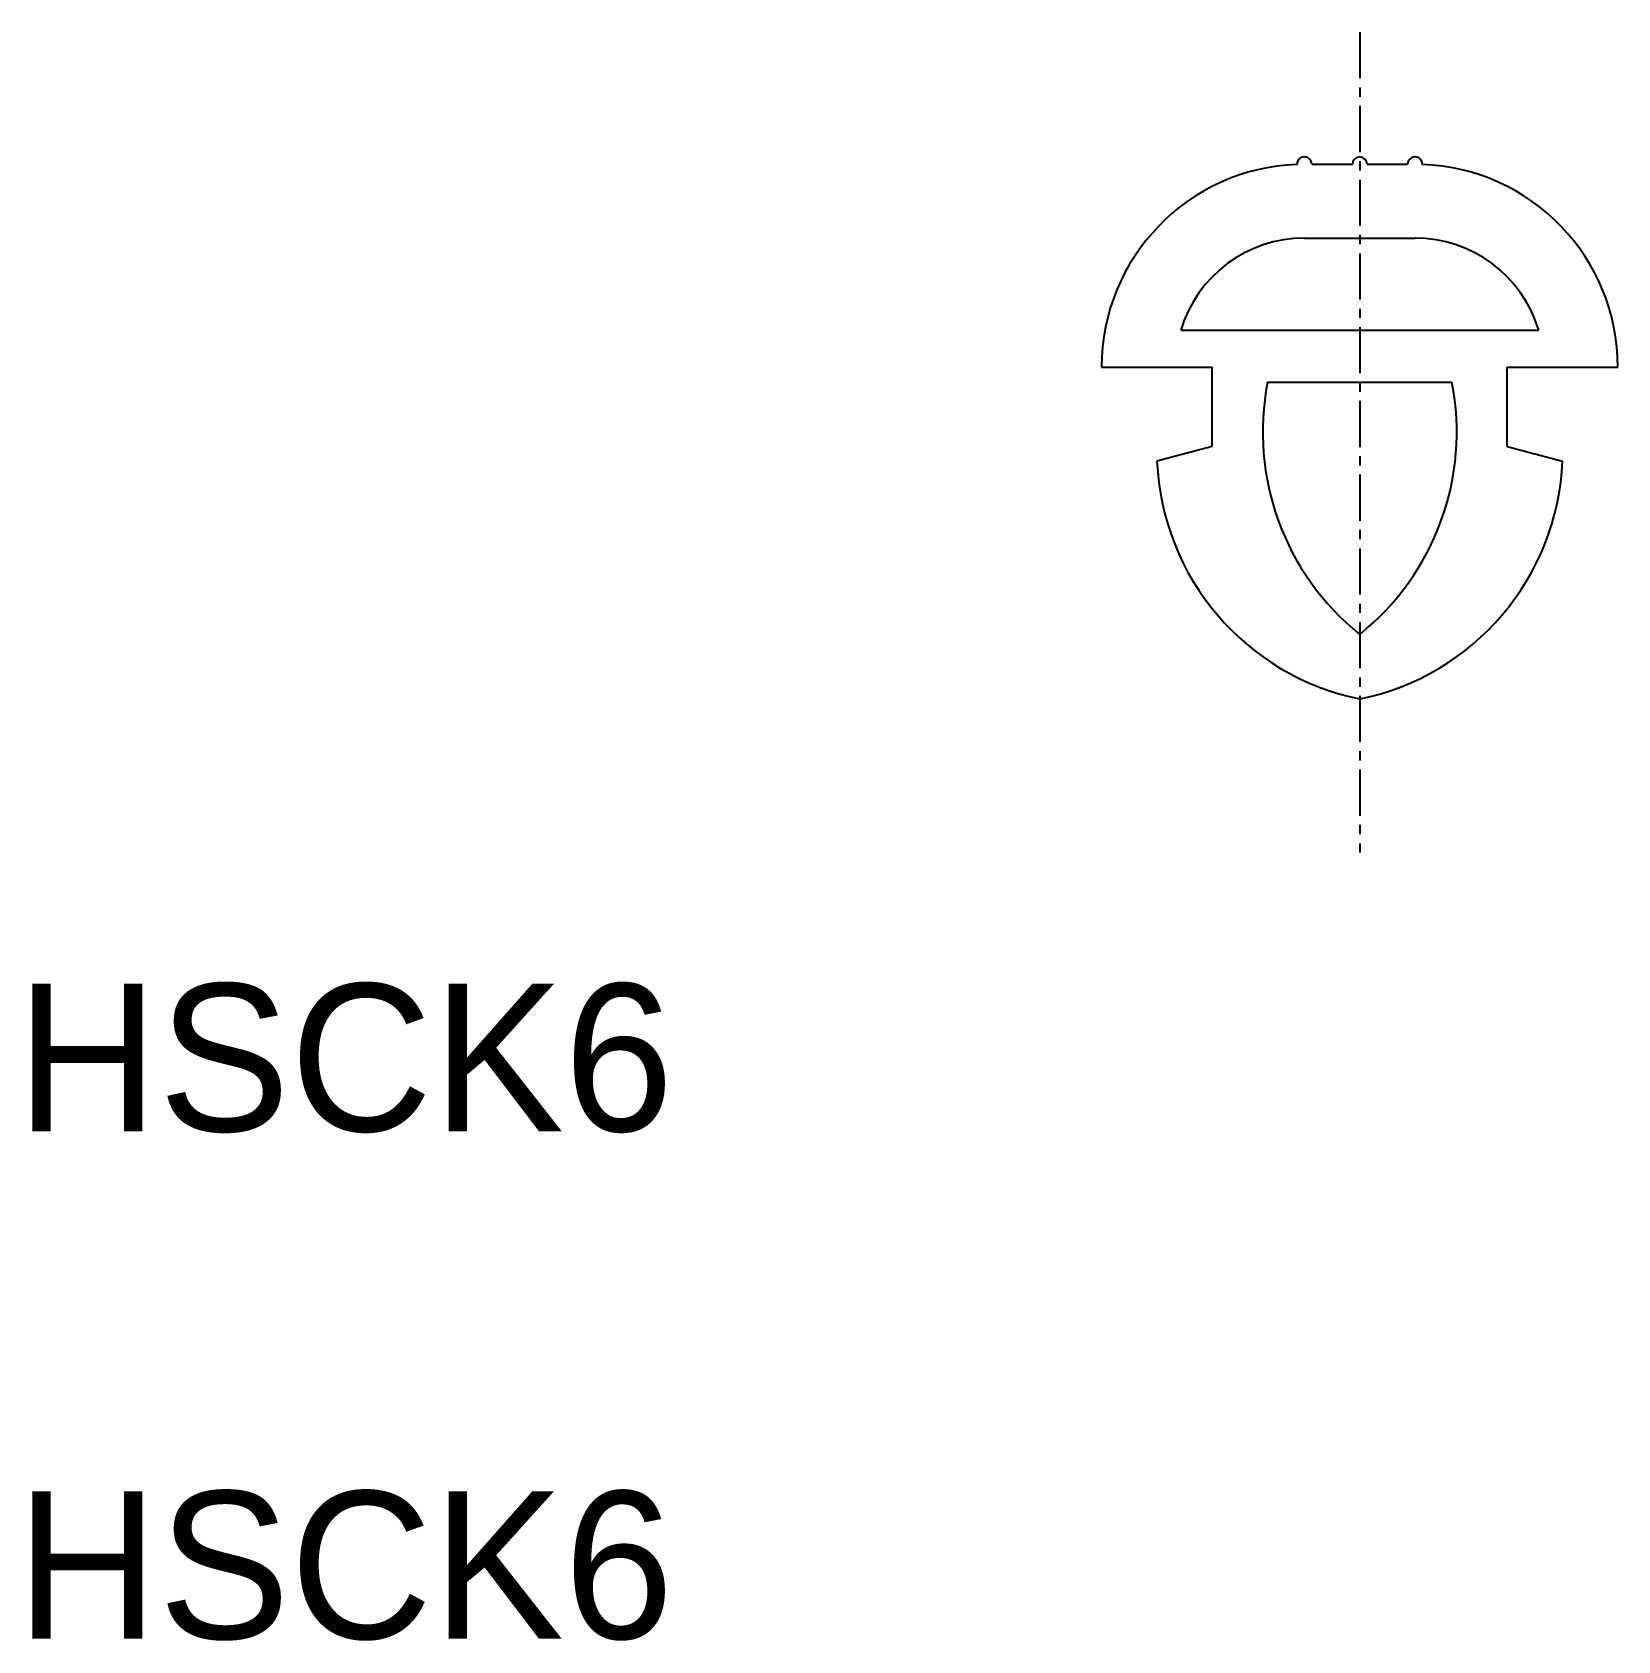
# Model space of a CAD drawing. Extents: x 0.4 to 43.4, y -0.1 to 43.6.
import ezdxf

# ---------------------------------------------------------------- set-up
doc = ezdxf.new("R2010")
doc.units = 0
doc.linetypes.add('CENTER', pattern=[2, 1.25, -0.25, 0.25, -0.25])
doc.layers.get('0').update_dxf_attribs({"linetype": 'CONTINUOUS'})
doc.layers.add('CENTER', color=1, linetype='CENTER')

msp = doc.modelspace()

# ---------------------------------------------------------------- linework, layer by layer
at = {"color": 7, "linetype": 'CONTINUOUS'}
for p, q in [((35.145, 39.987), (36.245, 39.987)), ((36.645, 39.987), (37.745, 39.987)), ((34.945, 37.987), (37.945, 37.987)), ((31.591, 35.487), (41.299, 35.487)), ((29.445, 34.487), (32.445, 34.487)), ((29.445, 34.487), (29.445, 34.487)), ((32.445, 32.337), (32.445, 34.487)), ((40.445, 32.337), (40.445, 34.487)), ((40.445, 34.487), (43.445, 34.487)), ((40.445, 32.337), (40.445, 34.487)), ((43.445, 34.487), (43.445, 34.487)), ((33.945, 34.075), (38.945, 34.075)), ((32.445, 32.337), (30.945, 31.94)), ((40.445, 32.337), (41.945, 31.94))]:
    msp.add_line(p, q, dxfattribs=at)
for centre, radius, start, end in [((34.945, 39.987), 0.2, 0, 181.0418), ((36.445, 39.987), 0.2, 0, 180), ((37.945, 39.987), 0.2, 358.9582, 180), ((34.945, 34.487), 5.5, 92.0836, 180), ((37.945, 34.487), 5.5, 0, 87.9164), ((34.945, 34.487), 3.5, 90, 163.3985), ((37.945, 34.487), 3.5, 16.6015, 90), ((40.846, 32.724), 7.032, 168.9257, 231.2544), ((32.044, 32.724), 7.032, 308.7456, 11.0743), ((37.821, 32.229), 6.881, 182.4108, 258.4707), ((35.07, 32.229), 6.881, 281.5293, 357.5892)]:
    msp.add_arc(centre, radius, start, end, dxfattribs=at)
at = {"layer": 'CENTER', "color": 1, "linetype": 'CENTER'}
msp.add_line((36.445, 43.57), (36.445, 21.326), dxfattribs=at)

# ---------------------------------------------------------------- texts
at = {"color": 7, "linetype": 'CONTINUOUS'}
for p in [(0, 13.764), (0, 0)]:
    msp.add_text('HSCK6', height=4, dxfattribs=at).set_placement(p)

doc.saveas('drawing.dxf')
